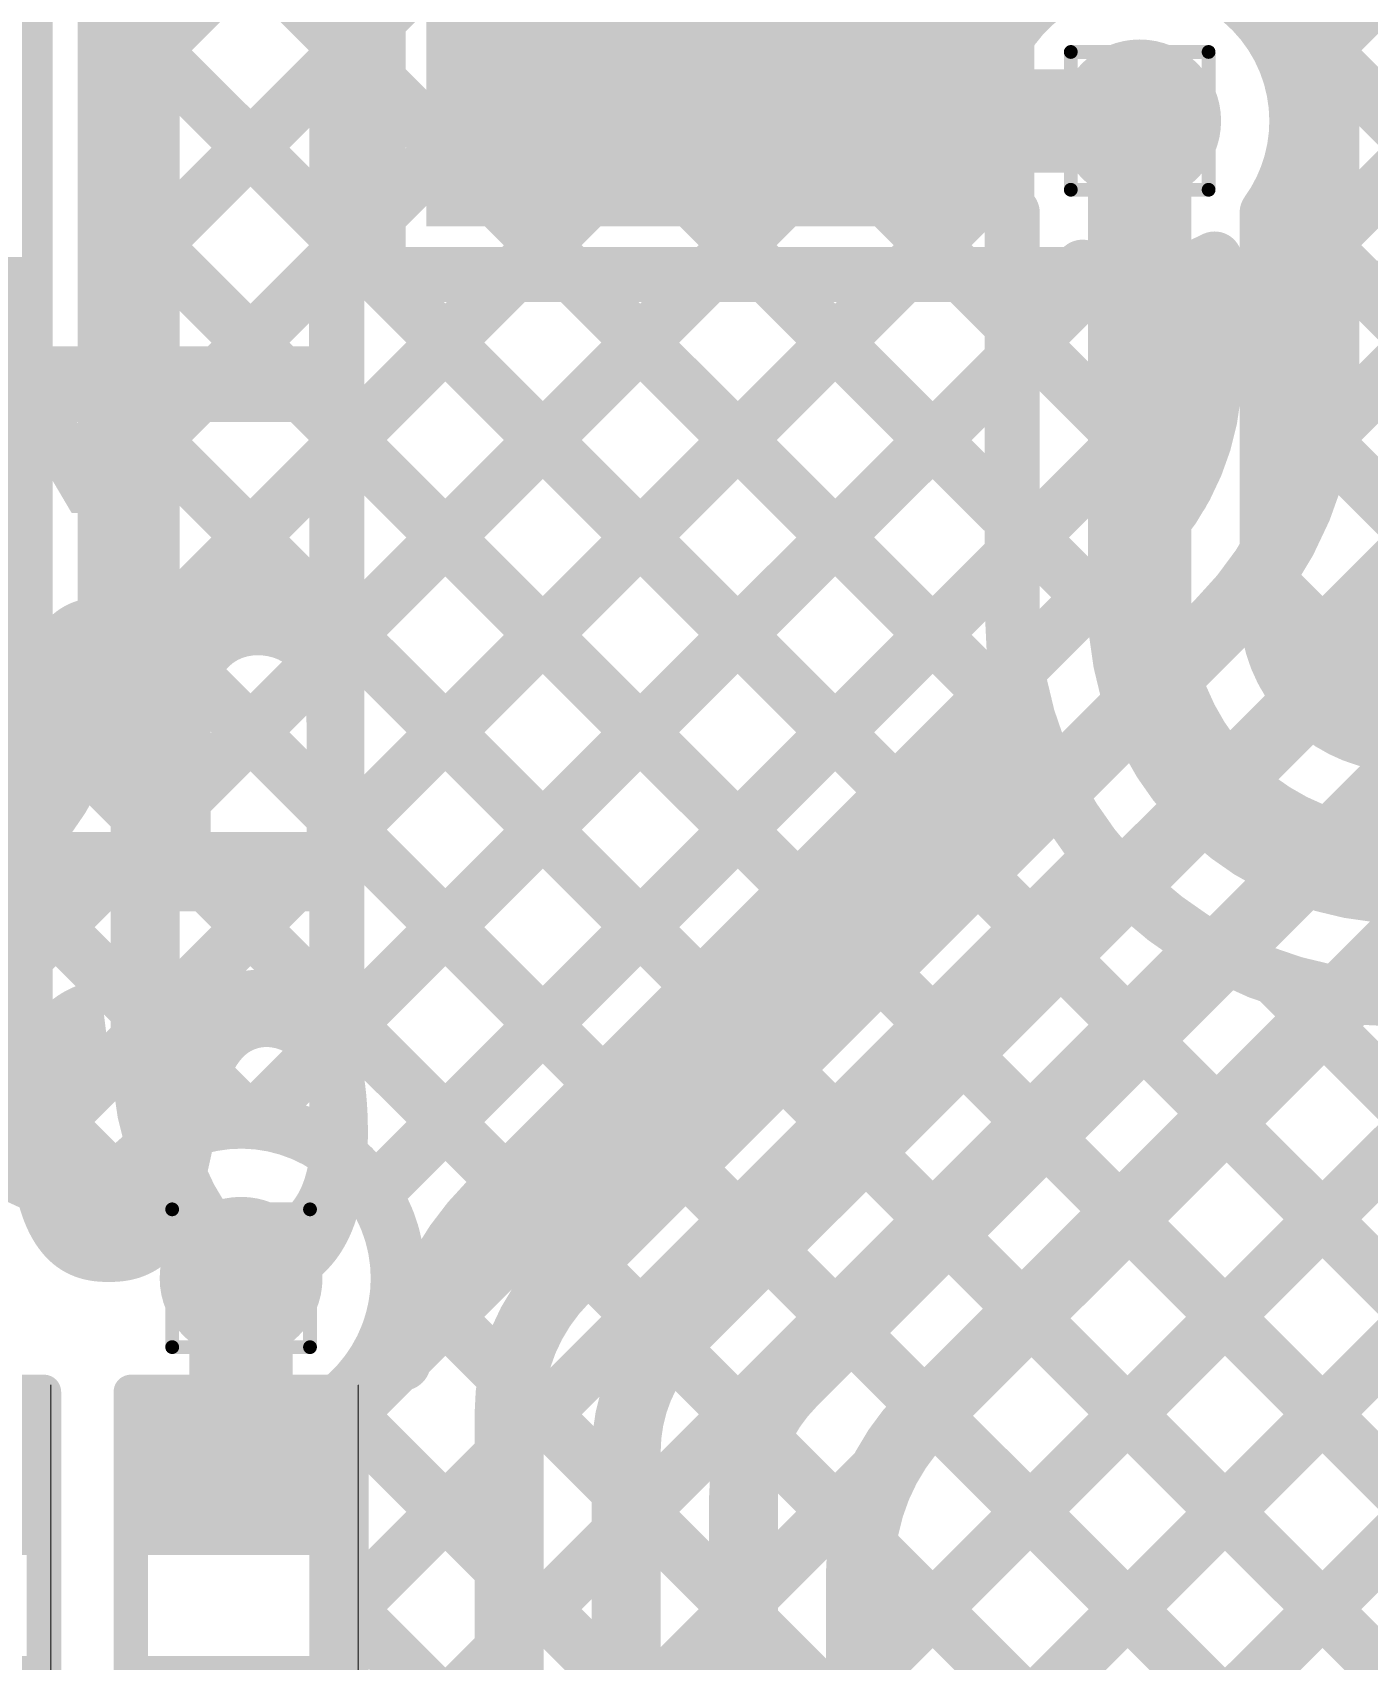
# Model space of a CAD drawing. Header units: inches. Extents: x -17 to 443, y -40 to 218.
# Drawn here: x 104.4 to 109.32, y 137.41 to 143.41 of the extents above; entities that cross this region are included whole.
import ezdxf

# ---------------------------------------------------------------- set-up
doc = ezdxf.new("R2010")
doc.units = ezdxf.units.IN
for name, color, linetype in [('Bottom Layer', 5, 'Continuous'), ('Drill Drawing', 1, 'Continuous'), ('Top Layer', 1, 'Continuous'), ('Top Overlay', 2, 'Continuous'), ('Top Paste', 8, 'Continuous'), ('Top Solder', 216, 'Continuous'), ('Via Holes', 16, 'Continuous')]:
    doc.layers.add(name, color=color, linetype=linetype)
doc.styles.add('Arial Black_Bold', font='', dxfattribs={"height": 0.2})
doc.styles.get('Arial Black_Bold').set_extended_font_data('Arial Black', bold=True)

# ---------------------------------------------------------------- blocks, each defined once
blk = doc.blocks.new('S______B______0402_20')
at = {"layer": 'Top Layer'}
for points in [[(-0.6985, -0.3175), (-0.6985, 0.3175), (-0.2412999999999999, 0.3175), (-0.2413, -0.3175)], [(0.2412999999999999, -0.3175), (0.2413, 0.3175), (0.6985, 0.3175), (0.6985, -0.3175)]]:
    blk.add_hatch(color=1, dxfattribs=at).paths.add_polyline_path(points)
at = {"layer": 'Top Paste'}
for points in [[(-0.6985, -0.3175), (-0.6985, 0.3175), (-0.2412999999999999, 0.3175), (-0.2413, -0.3175)], [(0.2412999999999999, -0.3175), (0.2413, 0.3175), (0.6985, 0.3175), (0.6985, -0.3175)]]:
    blk.add_hatch(color=8, dxfattribs=at).paths.add_polyline_path(points)
at = {"layer": 'Top Solder'}
for points in [[(-0.75350116, -0.37250116), (-0.75350116, 0.37250116), (-0.1862988399999999, 0.37250116), (-0.18629884, -0.37250116)], [(0.1862988399999999, -0.37250116), (0.18629884, 0.37250116), (0.75350116, 0.37250116), (0.75350116, -0.37250116)]]:
    blk.add_hatch(color=216, dxfattribs=at).paths.add_polyline_path(points)
at = {"layer": 'Top Overlay'}
for points in [[(-0.7874, 0.4064, 0.127, 0.127, 0), (0.7874, 0.4064, 0.127, 0.127, 0)], [(-0.7874, 0.4064, 0.127, 0.127, 0), (-0.7874, -0.4064, 0.127, 0.127, 0)], [(0.7874, 0.4064, 0.127, 0.127, 0), (0.7874, -0.4064, 0.127, 0.127, 0)], [(-0.7874, -0.4064, 0.127, 0.127, 0), (0.7874, -0.4064, 0.127, 0.127, 0)], [(-0.8128, -0.4318, 0.0032258, 0.0032258, 0), (0.8128, -0.4318, 0.0032258, 0.0032258, 0)]]:
    blk.add_lwpolyline(points, format="xyseb", dxfattribs=at)
for points in [[(-0.8191499999999999, 0.4064, 0.0635, 0.0635, 1), (-0.7556499999999999, 0.4064, 0.0635, 0.0635, 1)], [(-0.8191499999999999, 0.4064, 0.0635, 0.0635, 1), (-0.7556499999999999, 0.4064, 0.0635, 0.0635, 1)], [(0.7556499999999999, 0.4064, 0.0635, 0.0635, 1), (0.8191499999999999, 0.4064, 0.0635, 0.0635, 1)], [(0.7556499999999999, 0.4064, 0.0635, 0.0635, 1), (0.8191499999999999, 0.4064, 0.0635, 0.0635, 1)], [(-0.8191499999999999, -0.4064, 0.0635, 0.0635, 1), (-0.7556499999999999, -0.4064, 0.0635, 0.0635, 1)], [(-0.8191499999999999, -0.4064, 0.0635, 0.0635, 1), (-0.7556499999999999, -0.4064, 0.0635, 0.0635, 1)], [(0.7556499999999999, -0.4064, 0.0635, 0.0635, 1), (0.8191499999999999, -0.4064, 0.0635, 0.0635, 1)], [(0.7556499999999999, -0.4064, 0.0635, 0.0635, 1), (0.8191499999999999, -0.4064, 0.0635, 0.0635, 1)], [(-0.81360518, -0.4318, 0.0016129, 0.0016129, 1), (-0.8119948199999999, -0.4318, 0.0016129, 0.0016129, 1)], [(0.8119948199999999, -0.4318, 0.0016129, 0.0016129, 1), (0.81360518, -0.4318, 0.0016129, 0.0016129, 1)]]:
    blk.add_lwpolyline(points, format="xyseb", close=True, dxfattribs=at)
blk = doc.blocks.new('S______B______0402_21')
at = {"layer": 'Top Layer'}
for points in [[(-0.6985, -0.3175), (-0.6985, 0.3175), (-0.2412999999999999, 0.3175), (-0.2413, -0.3175)], [(0.2412999999999999, -0.3175), (0.2413, 0.3175), (0.6985, 0.3175), (0.6985, -0.3175)]]:
    blk.add_hatch(color=1, dxfattribs=at).paths.add_polyline_path(points)
at = {"layer": 'Top Paste'}
for points in [[(-0.6985, -0.3175), (-0.6985, 0.3175), (-0.2412999999999999, 0.3175), (-0.2413, -0.3175)], [(0.2412999999999999, -0.3175), (0.2413, 0.3175), (0.6985, 0.3175), (0.6985, -0.3175)]]:
    blk.add_hatch(color=8, dxfattribs=at).paths.add_polyline_path(points)
at = {"layer": 'Top Solder'}
for points in [[(-0.75350116, -0.37250116), (-0.75350116, 0.37250116), (-0.1862988399999999, 0.37250116), (-0.18629884, -0.37250116)], [(0.1862988399999999, -0.37250116), (0.18629884, 0.37250116), (0.75350116, 0.37250116), (0.75350116, -0.37250116)]]:
    blk.add_hatch(color=216, dxfattribs=at).paths.add_polyline_path(points)
at = {"layer": 'Top Overlay'}
for points in [[(-0.7874, 0.4064, 0.127, 0.127, 0), (0.7874, 0.4064, 0.127, 0.127, 0)], [(-0.7874, 0.4064, 0.127, 0.127, 0), (-0.7874, -0.4064, 0.127, 0.127, 0)], [(0.7874, 0.4064, 0.127, 0.127, 0), (0.7874, -0.4064, 0.127, 0.127, 0)], [(-0.7874, -0.4064, 0.127, 0.127, 0), (0.7874, -0.4064, 0.127, 0.127, 0)], [(-0.8128, -0.4318, 0.0032258, 0.0032258, 0), (0.8128, -0.4318, 0.0032258, 0.0032258, 0)]]:
    blk.add_lwpolyline(points, format="xyseb", dxfattribs=at)
for points in [[(-0.8191499999999999, 0.4064, 0.0635, 0.0635, 1), (-0.7556499999999999, 0.4064, 0.0635, 0.0635, 1)], [(-0.8191499999999999, 0.4064, 0.0635, 0.0635, 1), (-0.7556499999999999, 0.4064, 0.0635, 0.0635, 1)], [(0.7556499999999999, 0.4064, 0.0635, 0.0635, 1), (0.8191499999999999, 0.4064, 0.0635, 0.0635, 1)], [(0.7556499999999999, 0.4064, 0.0635, 0.0635, 1), (0.8191499999999999, 0.4064, 0.0635, 0.0635, 1)], [(-0.8191499999999999, -0.4064, 0.0635, 0.0635, 1), (-0.7556499999999999, -0.4064, 0.0635, 0.0635, 1)], [(-0.8191499999999999, -0.4064, 0.0635, 0.0635, 1), (-0.7556499999999999, -0.4064, 0.0635, 0.0635, 1)], [(0.7556499999999999, -0.4064, 0.0635, 0.0635, 1), (0.8191499999999999, -0.4064, 0.0635, 0.0635, 1)], [(0.7556499999999999, -0.4064, 0.0635, 0.0635, 1), (0.8191499999999999, -0.4064, 0.0635, 0.0635, 1)], [(-0.81360518, -0.4318, 0.0016129, 0.0016129, 1), (-0.8119948199999999, -0.4318, 0.0016129, 0.0016129, 1)], [(0.8119948199999999, -0.4318, 0.0016129, 0.0016129, 1), (0.81360518, -0.4318, 0.0016129, 0.0016129, 1)]]:
    blk.add_lwpolyline(points, format="xyseb", close=True, dxfattribs=at)
at = {"layer": 'Top Overlay', "style": 'Arial Black_Bold'}
blk.add_text('SB1', height=1.27, dxfattribs=at).set_placement((1.06888788, -0.4388358))
blk = doc.blocks.new('14_SO_27')
at = {"layer": 'Top Layer'}
blk.add_hatch(color=1, dxfattribs=at).paths.add_polyline_path([(-1.7501108, -3.5230054), (-1.7501108, -4.096994599999999), (-3.7881052, -4.096994599999999), (-3.7881052, -3.5230054)])
at = {"layer": 'Top Paste'}
blk.add_hatch(color=8, dxfattribs=at).paths.add_polyline_path([(-1.7501108, -3.5230054), (-1.7501108, -4.096994599999999), (-3.7881052, -4.096994599999999), (-3.7881052, -3.5230054)])
at = {"layer": 'Top Solder'}
blk.add_hatch(color=216, dxfattribs=at).paths.add_polyline_path([(-1.6485108, -3.421405399999999), (-1.6485108, -4.1985946), (-3.8897052, -4.1985946), (-3.8897052, -3.421405399999999)])
at = {"layer": 'Top Overlay'}
blk.add_lwpolyline([(-1.5213838, -4.4012104, 0.1524, 0.1524, 0), (1.5214346, -4.4012104, 0.1524, 0.1524, 0)], format="xyseb", dxfattribs=at)
blk.add_lwpolyline([(-1.5594838, -4.4012104, 0.0762, 0.0762, 1), (-1.4832838, -4.4012104, 0.0762, 0.0762, 1)], format="xyseb", close=True, dxfattribs=at)

msp = doc.modelspace()

# ---------------------------------------------------------------- hatches: boundary and pattern name
at = {"layer": 'Bottom Layer'}
h = msp.add_hatch(color=5, dxfattribs=at)
edge = h.paths.add_edge_path()
edge.add_arc((108.47774596, 143.07947), 0.2999994, 0, 360)
h = msp.add_hatch(color=5, dxfattribs=at)
edge = h.paths.add_edge_path()
edge.add_arc((105.16569772, 138.81227), 0.2999994, 0, 360)
at = {"layer": 'Top Layer'}
h = msp.add_hatch(color=1, dxfattribs=at)
edge = h.paths.add_edge_path()
edge.add_arc((108.47774596, 143.07947), 0.2999994, 0, 360)
h = msp.add_hatch(color=1, dxfattribs=at)
edge = h.paths.add_edge_path()
edge.add_arc((105.16569772, 138.81227), 0.2999994, 0, 360)
at = {"layer": 'Via Holes'}
h = msp.add_hatch(color=7, dxfattribs=at)
edge = h.paths.add_edge_path()
edge.add_arc((108.47774596, 143.07947), 0.1499997, 0, 360)
h = msp.add_hatch(color=7, dxfattribs=at)
edge = h.paths.add_edge_path()
edge.add_arc((105.16569772, 138.81227), 0.1499997, 0, 360)

# ---------------------------------------------------------------- linework, layer by layer
at = {"layer": 'Bottom Layer'}
for points in [[(105.51875772, 159.05386528, 0.2032, 0.2032, 0), (105.51876026, 139.27167218, 0.2032, 0.2032, 0)], [(104.3442414, 139.56443258, 0.254, 0.254, 0), (104.3442414, 158.76110742, 0.254, 0.254, 0)], [(104.81239388, 139.66521978, 0.254, 0.254, 0), (104.81239388, 158.66032022, 0.254, 0.254, 0)], [(109.00897172, 141.04175246, 0.2032, 0.2032, 0), (116.192046, 148.22482674, 0.2032, 0.2032, 0)], [(105.51876026, 146.9722486, 0.2032, 0.2032, 0), (114.67805106, 137.8129578, 0.2032, 0.2032, 0)], [(108.94764596, 142.41726914, 0.2032, 0.2032, 0), (112.8766475, 146.34627068, 0.2032, 0.2032, 0)], [(108.94764596, 141.69884792, 0.2032, 0.2032, 0), (113.59506872, 146.34627068, 0.2032, 0.2032, 0)], [(109.0382376, 143.226282, 0.2032, 0.2032, 0), (112.15822628, 146.34627068, 0.2032, 0.2032, 0)], [(105.51876026, 143.29891076, 0.2032, 0.2032, 0), (107.90171714, 145.68186764, 0.2032, 0.2032, 0)], [(105.51876026, 145.53540616, 0.2032, 0.2032, 0), (107.90282204, 143.15134438, 0.2032, 0.2032, 0)], [(105.51876026, 142.58048954, 0.2032, 0.2032, 0), (108.11000222, 145.1717315, 0.2032, 0.2032, 0)], [(105.51876026, 141.1436471, 0.2032, 0.2032, 0), (109.52468316, 145.14957, 0.2032, 0.2032, 0)], [(105.51876026, 141.86206832, 0.2032, 0.2032, 0), (108.78484212, 145.12815018, 0.2032, 0.2032, 0)], [(105.51876026, 144.81698494, 0.2032, 0.2032, 0), (108.00784596, 142.32789924, 0.2032, 0.2032, 0)], [(105.59749772, 134.03817236, 0.2032, 0.2032, 0), (116.19204854, 144.63272318, 0.2032, 0.2032, 0)], [(105.51876026, 144.09856372, 0.2032, 0.2032, 0), (108.00784596, 141.60947802, 0.2032, 0.2032, 0)], [(108.00784596, 142.74050446, 0.2032, 0.2032, -1.373922746559199), (109.05714536, 143.07947, 0.2032, 0.2032, 0)], [(105.51876026, 143.3801425, 0.2032, 0.2032, 0), (108.08650722, 140.81239554, 0.2032, 0.2032, 0)], [(108.47774596, 141.28199074, 0.3809999999999999, 0.3809999999999999, 0), (108.47774596, 143.07947, 0.3809999999999999, 0.3809999999999999, 0)], [(109.05714536, 143.07947, 0.2032, 0.2032, -0.1575126010739687), (108.94764596, 142.74050446, 0.2032, 0.2032, 0)], [(105.51876026, 140.42522588, 0.2032, 0.2032, 0), (107.94506732, 142.85153294, 0.2032, 0.2032, 0)], [(108.98072438, 142.79186326, 0.2032, 0.2032, 0), (113.96072966, 137.81185798, 0.2032, 0.2032, 0)], [(108.00784596, 141.28199074, 0.2032, 0.2032, 0), (108.00784596, 142.74050446, 0.2032, 0.2032, 0)], [(108.94764596, 141.28199074, 0.2032, 0.2032, 0), (108.94764596, 142.74050446, 0.2032, 0.2032, 0)], [(105.51876026, 142.66172128, 0.2032, 0.2032, 0), (110.79616652, 137.38431502, 0.2032, 0.2032, 0)], [(105.51876026, 139.70680466, 0.2032, 0.2032, 0), (108.00784596, 142.19589036, 0.2032, 0.2032, 0)], [(108.94764596, 142.10652046, 0.2032, 0.2032, 0), (110.27339642, 140.78077, 0.2032, 0.2032, 0)], [(105.51876026, 141.94330006, 0.2032, 0.2032, 0), (110.34494314, 137.11711718, 0.2032, 0.2032, 0)], [(105.65420322, 139.1238264, 0.2032, 0.2032, 0), (108.00784596, 141.47746914, 0.2032, 0.2032, 0)], [(108.62935602, 140.76095546, 0.3809999999999999, 0.3809999999999999, -0.142533542955739), (108.47774596, 141.28199074, 0.3809999999999999, 0.3809999999999999, 0)], [(108.94764596, 141.38809924, 0.2032, 0.2032, 0), (109.5549752, 140.78077, 0.2032, 0.2032, 0)], [(108.2328163, 140.50884014, 0.2032, 0.2032, -0.1425335271752512), (108.00784596, 141.28199074, 0.2032, 0.2032, 0)], [(109.02589574, 141.01307078, 0.2032, 0.2032, -0.1425335271752584), (108.94764596, 141.28199074, 0.2032, 0.2032, 0)], [(105.51876026, 141.22487884, 0.2032, 0.2032, 0), (109.94238108, 136.80125802, 0.2032, 0.2032, 0)], [(109.17994674, 140.85901978, 0.2032, 0.2032, -0.1099794850191698), (109.02589574, 141.01307078, 0.2032, 0.2032, 0)], [(105.51876026, 138.26996222, 0.2032, 0.2032, 0), (108.08012674, 140.8313287, 0.2032, 0.2032, 0)], [(108.92783142, 140.46248006, 0.3809999999999999, 0.3809999999999999, -0.1099794850191698), (108.62935602, 140.76095546, 0.3809999999999999, 0.3809999999999999, 0)], [(109.4488667, 140.78077, 0.2032, 0.2032, -0.1425335271752582), (109.17994674, 140.85901978, 0.2032, 0.2032, 0)], [(105.51876026, 140.50645762, 0.2032, 0.2032, 0), (109.5862172, 136.43900068, 0.2032, 0.2032, 0)], [(108.6757161, 140.06594034, 0.2032, 0.2032, -0.1099794850191698), (108.2328163, 140.50884014, 0.2032, 0.2032, 0)], [(109.4488667, 140.31087, 0.3809999999999999, 0.3809999999999999, -0.142533542955739), (108.92783142, 140.46248006, 0.3809999999999999, 0.3809999999999999, 0)], [(109.4488667, 140.31087, 0.3809999999999999, 0.3809999999999999, 0), (110.62669772, 140.31087, 0.3809999999999999, 0.3809999999999999, 0)], [(105.51876026, 137.551541, 0.2032, 0.2032, 0), (108.33498526, 140.367766, 0.2032, 0.2032, 0)], [(105.59784824, 136.91220776, 0.2032, 0.2032, 0), (108.72286104, 140.03722056, 0.2032, 0.2032, 0)], [(109.4488667, 139.84097, 0.2032, 0.2032, -0.1425335271752512), (108.6757161, 140.06594034, 0.2032, 0.2032, 0)], [(108.9792715, 139.91963126, 0.2032, 0.2032, 0), (111.30138014, 137.59752262, 0.2032, 0.2032, 0)], [(105.59749772, 135.4750148, 0.2032, 0.2032, 0), (109.96345292, 139.84097, 0.2032, 0.2032, 0)], [(105.59749772, 135.4750148, 0.2032, 0.2032, 0), (109.96345292, 139.84097, 0.2032, 0.2032, 0)], [(105.69527502, 136.29121332, 0.2032, 0.2032, 0), (109.25775964, 139.85369794, 0.2032, 0.2032, 0)], [(105.51876026, 139.7880364, 0.2032, 0.2032, 0), (109.27660898, 136.03018768, 0.2032, 0.2032, 0)], [(105.59749772, 134.75659358, 0.2032, 0.2032, 0), (110.57471154, 139.7338074, 0.2032, 0.2032, 0)], [(105.16494334, 138.81302438, 0.254, 0.254, -0.1986821990466079), (104.81239388, 139.66521978, 0.254, 0.254, 0)], [(104.3442414, 139.56443258, 0.254, 0.254, -0.1081001534117871), (104.24708386, 139.1202958, 0.254, 0.254, 0)], [(105.51876026, 139.27167218, 0.2032, 0.2032, -0.2329690430522844), (105.74509712, 138.81227, 0.2032, 0.2032, 0)], [(105.16569772, 138.81227, 0.254, 0.254, -0.0002214178239125665), (105.16494334, 138.81302438, 0.254, 0.254, 0)], [(105.74421828, 138.84415716, 0.2032, 0.2032, 0), (109.01616754, 135.5722079, 0.2032, 0.2032, 0)], [(105.74509712, 138.81227, 0.2032, 0.2032, -0.2329689999296403), (105.51876026, 138.35286782, 0.2032, 0.2032, 0)], [(105.51876026, 136.98567218, 0.2032, 0.2032, 0), (105.51876026, 138.35286782, 0.2032, 0.2032, 0)], [(105.51876026, 136.98567218, 0.2032, 0.2032, 0), (105.51876026, 138.35286782, 0.2032, 0.2032, 0)], [(105.51876026, 138.35119396, 0.2032, 0.2032, 0), (108.81072472, 135.0592295, 0.2032, 0.2032, 0)], [(105.51876026, 137.63279306, 0.2032, 0.2032, 0), (108.6713981, 134.48015522, 0.2032, 0.2032, 0)]]:
    msp.add_lwpolyline(points, format="xyseb", dxfattribs=at)
for points in [[(105.46796026, 143.3801425, 0.1016, 0.1016, 1), (105.56956026, 143.3801425, 0.1016, 0.1016, 1)], [(105.46796026, 143.29891076, 0.1016, 0.1016, 1), (105.56956026, 143.29891076, 0.1016, 0.1016, 1)], [(108.9874376, 143.226282, 0.1016, 0.1016, 1), (109.0890376, 143.226282, 0.1016, 0.1016, 1)], [(107.85202204, 143.15134438, 0.1016, 0.1016, 1), (107.95362204, 143.15134438, 0.1016, 0.1016, 1)], [(108.38249596, 143.07947, 0.1905, 0.1905, 1), (108.57299596, 143.07947, 0.1905, 0.1905, 1)], [(109.00634536, 143.07947, 0.1016, 0.1016, 1), (109.10794536, 143.07947, 0.1016, 0.1016, 1)], [(109.00634536, 143.07947, 0.1016, 0.1016, 1), (109.10794536, 143.07947, 0.1016, 0.1016, 1)], [(107.89426732, 142.85153294, 0.1016, 0.1016, 1), (107.99586732, 142.85153294, 0.1016, 0.1016, 1)], [(108.92992438, 142.79186326, 0.1016, 0.1016, 1), (109.03152438, 142.79186326, 0.1016, 0.1016, 1)], [(107.95704596, 142.74050446, 0.1016, 0.1016, 1), (108.05864596, 142.74050446, 0.1016, 0.1016, 1)], [(107.95704596, 142.74050446, 0.1016, 0.1016, 1), (108.05864596, 142.74050446, 0.1016, 0.1016, 1)], [(108.89684596, 142.74050446, 0.1016, 0.1016, 1), (108.99844596, 142.74050446, 0.1016, 0.1016, 1)], [(108.89684596, 142.74050446, 0.1016, 0.1016, 1), (108.99844596, 142.74050446, 0.1016, 0.1016, 1)], [(105.46796026, 142.66172128, 0.1016, 0.1016, 1), (105.56956026, 142.66172128, 0.1016, 0.1016, 1)], [(105.46796026, 142.58048954, 0.1016, 0.1016, 1), (105.56956026, 142.58048954, 0.1016, 0.1016, 1)], [(108.89684596, 142.41726914, 0.1016, 0.1016, 1), (108.99844596, 142.41726914, 0.1016, 0.1016, 1)], [(107.95704596, 142.32789924, 0.1016, 0.1016, 1), (108.05864596, 142.32789924, 0.1016, 0.1016, 1)], [(107.95704596, 142.19589036, 0.1016, 0.1016, 1), (108.05864596, 142.19589036, 0.1016, 0.1016, 1)], [(108.89684596, 142.10652046, 0.1016, 0.1016, 1), (108.99844596, 142.10652046, 0.1016, 0.1016, 1)], [(105.46796026, 141.94330006, 0.1016, 0.1016, 1), (105.56956026, 141.94330006, 0.1016, 0.1016, 1)], [(105.46796026, 141.86206832, 0.1016, 0.1016, 1), (105.56956026, 141.86206832, 0.1016, 0.1016, 1)], [(108.89684596, 141.69884792, 0.1016, 0.1016, 1), (108.99844596, 141.69884792, 0.1016, 0.1016, 1)], [(107.95704596, 141.60947802, 0.1016, 0.1016, 1), (108.05864596, 141.60947802, 0.1016, 0.1016, 1)], [(107.95704596, 141.47746914, 0.1016, 0.1016, 1), (108.05864596, 141.47746914, 0.1016, 0.1016, 1)], [(108.38249596, 141.28199074, 0.1905, 0.1905, 1), (108.57299596, 141.28199074, 0.1905, 0.1905, 1)], [(108.38249596, 141.28199074, 0.1905, 0.1905, 1), (108.57299596, 141.28199074, 0.1905, 0.1905, 1)], [(108.89684596, 141.38809924, 0.1016, 0.1016, 1), (108.99844596, 141.38809924, 0.1016, 0.1016, 1)], [(107.95704596, 141.28199074, 0.1016, 0.1016, 1), (108.05864596, 141.28199074, 0.1016, 0.1016, 1)], [(107.95704596, 141.28199074, 0.1016, 0.1016, 1), (108.05864596, 141.28199074, 0.1016, 0.1016, 1)], [(108.89684596, 141.28199074, 0.1016, 0.1016, 1), (108.99844596, 141.28199074, 0.1016, 0.1016, 1)], [(108.89684596, 141.28199074, 0.1016, 0.1016, 1), (108.99844596, 141.28199074, 0.1016, 0.1016, 1)], [(105.46796026, 141.22487884, 0.1016, 0.1016, 1), (105.56956026, 141.22487884, 0.1016, 0.1016, 1)], [(105.46796026, 141.1436471, 0.1016, 0.1016, 1), (105.56956026, 141.1436471, 0.1016, 0.1016, 1)], [(108.95817172, 141.04175246, 0.1016, 0.1016, 1), (109.05977172, 141.04175246, 0.1016, 0.1016, 1)], [(108.97509574, 141.01307078, 0.1016, 0.1016, 1), (109.07669574, 141.01307078, 0.1016, 0.1016, 1)], [(108.97509574, 141.01307078, 0.1016, 0.1016, 1), (109.07669574, 141.01307078, 0.1016, 0.1016, 1)], [(108.02932674, 140.8313287, 0.1016, 0.1016, 1), (108.13092674, 140.8313287, 0.1016, 0.1016, 1)], [(108.03570722, 140.81239554, 0.1016, 0.1016, 1), (108.13730722, 140.81239554, 0.1016, 0.1016, 1)], [(108.53410602, 140.76095546, 0.1905, 0.1905, 1), (108.72460602, 140.76095546, 0.1905, 0.1905, 1)], [(108.53410602, 140.76095546, 0.1905, 0.1905, 1), (108.72460602, 140.76095546, 0.1905, 0.1905, 1)], [(109.12914674, 140.85901978, 0.1016, 0.1016, 1), (109.23074674, 140.85901978, 0.1016, 0.1016, 1)], [(109.12914674, 140.85901978, 0.1016, 0.1016, 1), (109.23074674, 140.85901978, 0.1016, 0.1016, 1)], [(105.46796026, 140.50645762, 0.1016, 0.1016, 1), (105.56956026, 140.50645762, 0.1016, 0.1016, 1)], [(108.1820163, 140.50884014, 0.1016, 0.1016, 1), (108.2836163, 140.50884014, 0.1016, 0.1016, 1)], [(108.1820163, 140.50884014, 0.1016, 0.1016, 1), (108.2836163, 140.50884014, 0.1016, 0.1016, 1)], [(108.83258142, 140.46248006, 0.1905, 0.1905, 1), (109.02308142, 140.46248006, 0.1905, 0.1905, 1)], [(108.83258142, 140.46248006, 0.1905, 0.1905, 1), (109.02308142, 140.46248006, 0.1905, 0.1905, 1)], [(105.46796026, 140.42522588, 0.1016, 0.1016, 1), (105.56956026, 140.42522588, 0.1016, 0.1016, 1)], [(109.3536167, 140.31087, 0.1905, 0.1905, 1), (109.5441167, 140.31087, 0.1905, 0.1905, 1)], [(109.3536167, 140.31087, 0.1905, 0.1905, 1), (109.5441167, 140.31087, 0.1905, 0.1905, 1)], [(108.28418526, 140.367766, 0.1016, 0.1016, 1), (108.38578526, 140.367766, 0.1016, 0.1016, 1)], [(108.6249161, 140.06594034, 0.1016, 0.1016, 1), (108.7265161, 140.06594034, 0.1016, 0.1016, 1)], [(108.6249161, 140.06594034, 0.1016, 0.1016, 1), (108.7265161, 140.06594034, 0.1016, 0.1016, 1)], [(108.67206104, 140.03722056, 0.1016, 0.1016, 1), (108.77366104, 140.03722056, 0.1016, 0.1016, 1)], [(108.9284715, 139.91963126, 0.1016, 0.1016, 1), (109.0300715, 139.91963126, 0.1016, 0.1016, 1)], [(109.20695964, 139.85369794, 0.1016, 0.1016, 1), (109.30855964, 139.85369794, 0.1016, 0.1016, 1)], [(105.46796026, 139.7880364, 0.1016, 0.1016, 1), (105.56956026, 139.7880364, 0.1016, 0.1016, 1)], [(104.74889388, 139.66521978, 0.127, 0.127, 1), (104.87589388, 139.66521978, 0.127, 0.127, 1)], [(104.74889388, 139.66521978, 0.127, 0.127, 1), (104.87589388, 139.66521978, 0.127, 0.127, 1)], [(105.46796026, 139.70680466, 0.1016, 0.1016, 1), (105.56956026, 139.70680466, 0.1016, 0.1016, 1)], [(104.2807414, 139.56443258, 0.127, 0.127, 1), (104.4077414, 139.56443258, 0.127, 0.127, 1)], [(104.2807414, 139.56443258, 0.127, 0.127, 1), (104.4077414, 139.56443258, 0.127, 0.127, 1)], [(105.46796026, 139.27167218, 0.1016, 0.1016, 1), (105.56956026, 139.27167218, 0.1016, 0.1016, 1)], [(105.46796026, 139.27167218, 0.1016, 0.1016, 1), (105.56956026, 139.27167218, 0.1016, 0.1016, 1)], [(105.60340322, 139.1238264, 0.1016, 0.1016, 1), (105.70500322, 139.1238264, 0.1016, 0.1016, 1)], [(105.10144334, 138.81302438, 0.127, 0.127, 1), (105.22844334, 138.81302438, 0.127, 0.127, 1)], [(105.10144334, 138.81302438, 0.127, 0.127, 1), (105.22844334, 138.81302438, 0.127, 0.127, 1)], [(105.10219772, 138.81227, 0.127, 0.127, 1), (105.22919772, 138.81227, 0.127, 0.127, 1)], [(105.69341828, 138.84415716, 0.1016, 0.1016, 1), (105.79501828, 138.84415716, 0.1016, 0.1016, 1)], [(105.69429712, 138.81227, 0.1016, 0.1016, 1), (105.79589712, 138.81227, 0.1016, 0.1016, 1)], [(105.69429712, 138.81227, 0.1016, 0.1016, 1), (105.79589712, 138.81227, 0.1016, 0.1016, 1)], [(105.46796026, 138.35286782, 0.1016, 0.1016, 1), (105.56956026, 138.35286782, 0.1016, 0.1016, 1)], [(105.46796026, 138.35286782, 0.1016, 0.1016, 1), (105.56956026, 138.35286782, 0.1016, 0.1016, 1)], [(105.46796026, 138.35286782, 0.1016, 0.1016, 1), (105.56956026, 138.35286782, 0.1016, 0.1016, 1)], [(105.46796026, 138.35119396, 0.1016, 0.1016, 1), (105.56956026, 138.35119396, 0.1016, 0.1016, 1)], [(105.46796026, 138.26996222, 0.1016, 0.1016, 1), (105.56956026, 138.26996222, 0.1016, 0.1016, 1)], [(105.46796026, 137.63279306, 0.1016, 0.1016, 1), (105.56956026, 137.63279306, 0.1016, 0.1016, 1)], [(105.46796026, 137.551541, 0.1016, 0.1016, 1), (105.56956026, 137.551541, 0.1016, 0.1016, 1)]]:
    msp.add_lwpolyline(points, format="xyseb", close=True, dxfattribs=at)
at = {"layer": 'Drill Drawing'}
for points in [[(108.22374596, 143.33347, 0.0508, 0.0508, 0), (108.73174596, 143.33347, 0.0508, 0.0508, 0)], [(108.22374596, 142.82547, 0.0508, 0.0508, 0), (108.22374596, 143.33347, 0.0508, 0.0508, 0)], [(108.73174596, 142.82547, 0.0508, 0.0508, 0), (108.73174596, 143.33347, 0.0508, 0.0508, 0)], [(108.22374596, 142.82547, 0.0508, 0.0508, 0), (108.73174596, 142.82547, 0.0508, 0.0508, 0)], [(104.91169772, 139.06627, 0.0508, 0.0508, 0), (105.41969772, 139.06627, 0.0508, 0.0508, 0)], [(104.91169772, 138.55827, 0.0508, 0.0508, 0), (104.91169772, 139.06627, 0.0508, 0.0508, 0)], [(105.41969772, 138.55827, 0.0508, 0.0508, 0), (105.41969772, 139.06627, 0.0508, 0.0508, 0)], [(104.91169772, 138.55827, 0.0508, 0.0508, 0), (105.41969772, 138.55827, 0.0508, 0.0508, 0)]]:
    msp.add_lwpolyline(points, format="xyseb", dxfattribs=at)
for points in [[(108.21104596, 143.33347, 0.0254, 0.0254, 1), (108.23644596, 143.33347, 0.0254, 0.0254, 1)], [(108.21104596, 143.33347, 0.0254, 0.0254, 1), (108.23644596, 143.33347, 0.0254, 0.0254, 1)], [(108.71904596, 143.33347, 0.0254, 0.0254, 1), (108.74444596, 143.33347, 0.0254, 0.0254, 1)], [(108.71904596, 143.33347, 0.0254, 0.0254, 1), (108.74444596, 143.33347, 0.0254, 0.0254, 1)], [(108.21104596, 142.82547, 0.0254, 0.0254, 1), (108.23644596, 142.82547, 0.0254, 0.0254, 1)], [(108.21104596, 142.82547, 0.0254, 0.0254, 1), (108.23644596, 142.82547, 0.0254, 0.0254, 1)], [(108.71904596, 142.82547, 0.0254, 0.0254, 1), (108.74444596, 142.82547, 0.0254, 0.0254, 1)], [(108.71904596, 142.82547, 0.0254, 0.0254, 1), (108.74444596, 142.82547, 0.0254, 0.0254, 1)], [(104.89899772, 139.06627, 0.0254, 0.0254, 1), (104.92439772, 139.06627, 0.0254, 0.0254, 1)], [(104.89899772, 139.06627, 0.0254, 0.0254, 1), (104.92439772, 139.06627, 0.0254, 0.0254, 1)], [(105.40699772, 139.06627, 0.0254, 0.0254, 1), (105.43239772, 139.06627, 0.0254, 0.0254, 1)], [(105.40699772, 139.06627, 0.0254, 0.0254, 1), (105.43239772, 139.06627, 0.0254, 0.0254, 1)], [(104.89899772, 138.55827, 0.0254, 0.0254, 1), (104.92439772, 138.55827, 0.0254, 0.0254, 1)], [(104.89899772, 138.55827, 0.0254, 0.0254, 1), (104.92439772, 138.55827, 0.0254, 0.0254, 1)], [(105.40699772, 138.55827, 0.0254, 0.0254, 1), (105.43239772, 138.55827, 0.0254, 0.0254, 1)], [(105.40699772, 138.55827, 0.0254, 0.0254, 1), (105.43239772, 138.55827, 0.0254, 0.0254, 1)]]:
    msp.add_lwpolyline(points, format="xyseb", close=True, dxfattribs=at)
at = {"layer": 'Top Layer'}
for points in [[(109.16010172, 142.15778528, 0.254, 0.254, 0), (109.16010172, 147.72470836, 0.254, 0.254, 0)], [(104.66487068, 141.14235424, 0.2032, 0.2032, 0), (104.66487068, 145.28040794, 0.2032, 0.2032, 0)], [(106.96858972, 143.07947, 0.3809999999999999, 0.3809999999999999, 0), (106.96858972, 144.34947, 0.3809999999999999, 0.3809999999999999, 0)], [(104.66487068, 144.23405494, 0.2032, 0.2032, 0), (105.67019252, 143.2287331, 0.2032, 0.2032, 0)], [(104.66487068, 143.16341954, 0.2032, 0.2032, 0), (105.67019252, 144.16874138, 0.2032, 0.2032, 0)], [(105.67019252, 142.5130754, 0.2032, 0.2032, 0), (105.67019252, 143.6458646, 0.2032, 0.2032, 0)], [(104.66487068, 143.51563372, 0.2032, 0.2032, 0), (107.57651332, 140.60399108, 0.2032, 0.2032, 0)], [(104.66487068, 142.44499832, 0.2032, 0.2032, 0), (105.67019252, 143.45032016, 0.2032, 0.2032, 0)], [(106.96858972, 143.07947, 0.3809999999999999, 0.3809999999999999, 0), (108.47774596, 143.07947, 0.3809999999999999, 0.3809999999999999, 0)], [(104.66487068, 142.7972125, 0.2032, 0.2032, 0), (107.21730398, 140.24478174, 0.2032, 0.2032, 0)], [(104.66487068, 141.7265771, 0.2032, 0.2032, 0), (105.67019252, 142.73189894, 0.2032, 0.2032, 0)], [(108.75370172, 142.57000696, 0.2032, 0.2032, -0.2206584794051921), (108.26698692, 142.53976318, 0.2032, 0.2032, 0)], [(108.75370172, 142.15778528, 0.2032, 0.2032, 0), (108.75370172, 142.57000696, 0.2032, 0.2032, 0)], [(103.42714646, 139.05201044, 0.2032, 0.2032, 0), (106.88821142, 142.5130754, 0.2032, 0.2032, 0)], [(104.37401274, 139.2804555, 0.2032, 0.2032, 0), (107.60663264, 142.5130754, 0.2032, 0.2032, 0)], [(104.6550993, 140.9983845, 0.2032, 0.2032, 0), (106.1697902, 142.5130754, 0.2032, 0.2032, 0)], [(105.20247946, 139.390501, 0.2032, 0.2032, 0), (108.33095174, 142.51897328, 0.2032, 0.2032, 0)], [(105.67019252, 142.5130754, 0.2032, 0.2032, 0), (108.26698692, 142.5130754, 0.2032, 0.2032, 0)], [(106.38585022, 142.5130754, 0.2032, 0.2032, 0), (107.9357252, 140.96320296, 0.2032, 0.2032, 0)], [(107.10427144, 142.5130754, 0.2032, 0.2032, 0), (108.29493454, 141.3224123, 0.2032, 0.2032, 0)], [(107.82269266, 142.5130754, 0.2032, 0.2032, 0), (108.63214494, 141.70362312, 0.2032, 0.2032, 0)], [(108.54964066, 142.50454862, 0.2032, 0.2032, 0), (108.75370172, 142.30048756, 0.2032, 0.2032, 0)], [(109.86469772, 142.38457426, 0.254, 0.254, -0.198912367379658), (109.38542766, 141.22751282, 0.254, 0.254, 0)], [(105.65421084, 139.12381116, 0.2032, 0.2032, 0), (108.75370172, 142.22330204, 0.2032, 0.2032, 0)], [(109.16010172, 142.15778528, 0.254, 0.254, -0.198912367379658), (108.77476848, 141.22751282, 0.254, 0.254, 0)], [(108.75370172, 142.15778528, 0.2032, 0.2032, -0.198912367379658), (108.4874005, 141.5148808, 0.2032, 0.2032, 0)], [(104.66487068, 142.07879128, 0.2032, 0.2032, 0), (106.8580921, 139.88556986, 0.2032, 0.2032, 0)], [(106.07251328, 139.09999104, 0.2032, 0.2032, 0), (108.48647848, 141.51395624, 0.2032, 0.2032, 0)], [(104.66487068, 141.36037006, 0.2032, 0.2032, 0), (106.49888276, 139.52636052, 0.2032, 0.2032, 0)], [(106.3595282, 138.81227, 0.254, 0.254, 0), (108.77476848, 141.22751028, 0.254, 0.254, 0)], [(106.7641502, 138.60623536, 0.254, 0.254, 0), (109.38542766, 141.22751282, 0.254, 0.254, 0)], [(104.66487068, 141.14235424, 0.2032, 0.2032, -0.4142135623730951), (103.59928988, 140.07677344, 0.2032, 0.2032, 0)], [(107.1959502, 138.42737872, 0.254, 0.254, 0), (109.86469518, 141.0961237, 0.254, 0.254, 0)], [(107.68349812, 138.30427, 0.254, 0.254, 0), (110.16563946, 140.78641134, 0.254, 0.254, 0)], [(104.58035726, 140.72646226, 0.2032, 0.2032, 0), (106.13967088, 139.16714864, 0.2032, 0.2032, 0)], [(104.27224002, 140.31615828, 0.2032, 0.2032, 0), (105.19760774, 139.39079056, 0.2032, 0.2032, 0)], [(103.77809572, 140.09188136, 0.2032, 0.2032, 0), (104.70557926, 139.16439782, 0.2032, 0.2032, 0)], [(103.46617864, 138.93381916, 0.2032, 0.2032, -0.8081995704239517), (104.59919136, 138.93381916, 0.2032, 0.2032, 0)], [(104.59919136, 138.93381916, 0.2032, 0.2032, -0.8995373624842461), (105.74509712, 138.81227, 0.2032, 0.2032, 0)], [(105.76259772, 138.49972046, 0.2032, 0.2032, -0.1554930785726361), (106.07135758, 139.09883534, 0.2032, 0.2032, 0)], [(105.16569772, 138.07567, 0.3809999999999999, 0.3809999999999999, 0), (105.16569772, 138.81227, 0.3809999999999999, 0.3809999999999999, 0)], [(105.74421828, 138.84418002, 0.2032, 0.2032, 0), (105.83668698, 138.75171132, 0.2032, 0.2032, 0)], [(106.15349356, 138.31485926, 0.254, 0.254, -0.1986474763353574), (106.3590202, 138.811762, 0.254, 0.254, 0)], [(106.3590202, 138.811762, 0.254, 0.254, -0.0002548221448235098), (106.3595282, 138.81227, 0.254, 0.254, 0)], [(105.74509712, 138.81227, 0.2032, 0.2032, -0.1017424616162068), (105.69809442, 138.58367, 0.2032, 0.2032, 0)], [(105.76259772, 138.49972046, 0.2032, 0.2032, 0), (105.76259772, 138.58367, 0.2032, 0.2032, 0)], [(106.58529356, 138.1744379, 0.254, 0.254, -0.1986653423141214), (106.76373872, 138.60582388, 0.254, 0.254, 0)], [(106.76373872, 138.60582388, 0.254, 0.254, -0.0002376344658797609), (106.7641502, 138.60623536, 0.254, 0.254, 0)], [(107.01709356, 137.99558126, 0.254, 0.254, -0.1986653423141214), (107.19553872, 138.42696724, 0.254, 0.254, 0)], [(107.19553872, 138.42696724, 0.254, 0.254, -0.0002376344658797609), (107.1959502, 138.42737872, 0.254, 0.254, 0)], [(106.15349356, 135.340852, 0.254, 0.254, 0), (106.15349356, 138.31485926, 0.254, 0.254, 0)], [(107.44889356, 137.73788556, 0.254, 0.254, -0.1986389122355677), (107.68290122, 138.3036731, 0.254, 0.254, 0)], [(107.68290122, 138.3036731, 0.254, 0.254, -0.0002630611416347789), (107.68349812, 138.30427, 0.254, 0.254, 0)], [(106.58529356, 135.13639216, 0.254, 0.254, 0), (106.58529356, 138.1744379, 0.254, 0.254, 0)], [(108.17288754, 133.35093472, 0.7619999999999999, 0.7619999999999999, -0.4104481305067517), (112.68099638, 137.80138048, 0.7619999999999999, 0.7619999999999999, 0)], [(107.01709356, 135.06616624, 0.254, 0.254, 0), (107.01709356, 137.99558126, 0.254, 0.254, 0)], [(107.44889356, 134.9981552, 0.254, 0.254, 0), (107.44889356, 137.73788556, 0.254, 0.254, 0)]]:
    msp.add_lwpolyline(points, format="xyseb", dxfattribs=at)
for points in [[(105.61939252, 143.45032016, 0.1016, 0.1016, 1), (105.72099252, 143.45032016, 0.1016, 0.1016, 1)], [(105.61939252, 143.2287331, 0.1016, 0.1016, 1), (105.72099252, 143.2287331, 0.1016, 0.1016, 1)], [(104.61407068, 143.16341954, 0.1016, 0.1016, 1), (104.71567068, 143.16341954, 0.1016, 0.1016, 1)], [(106.87333972, 143.07947, 0.1905, 0.1905, 1), (107.06383972, 143.07947, 0.1905, 0.1905, 1)], [(106.87333972, 143.07947, 0.1905, 0.1905, 1), (107.06383972, 143.07947, 0.1905, 0.1905, 1)], [(108.38249596, 143.07947, 0.1905, 0.1905, 1), (108.57299596, 143.07947, 0.1905, 0.1905, 1)], [(104.61407068, 142.7972125, 0.1016, 0.1016, 1), (104.71567068, 142.7972125, 0.1016, 0.1016, 1)], [(105.61939252, 142.73189894, 0.1016, 0.1016, 1), (105.72099252, 142.73189894, 0.1016, 0.1016, 1)], [(108.21618692, 142.53976318, 0.1016, 0.1016, 1), (108.31778692, 142.53976318, 0.1016, 0.1016, 1)], [(108.70290172, 142.57000696, 0.1016, 0.1016, 1), (108.80450172, 142.57000696, 0.1016, 0.1016, 1)], [(108.70290172, 142.57000696, 0.1016, 0.1016, 1), (108.80450172, 142.57000696, 0.1016, 0.1016, 1)], [(105.61939252, 142.5130754, 0.1016, 0.1016, 1), (105.72099252, 142.5130754, 0.1016, 0.1016, 1)], [(105.61939252, 142.5130754, 0.1016, 0.1016, 1), (105.72099252, 142.5130754, 0.1016, 0.1016, 1)], [(106.1189902, 142.5130754, 0.1016, 0.1016, 1), (106.2205902, 142.5130754, 0.1016, 0.1016, 1)], [(106.33505022, 142.5130754, 0.1016, 0.1016, 1), (106.43665022, 142.5130754, 0.1016, 0.1016, 1)], [(106.83741142, 142.5130754, 0.1016, 0.1016, 1), (106.93901142, 142.5130754, 0.1016, 0.1016, 1)], [(107.05347144, 142.5130754, 0.1016, 0.1016, 1), (107.15507144, 142.5130754, 0.1016, 0.1016, 1)], [(107.55583264, 142.5130754, 0.1016, 0.1016, 1), (107.65743264, 142.5130754, 0.1016, 0.1016, 1)], [(107.77189266, 142.5130754, 0.1016, 0.1016, 1), (107.87349266, 142.5130754, 0.1016, 0.1016, 1)], [(108.21618692, 142.5130754, 0.1016, 0.1016, 1), (108.31778692, 142.5130754, 0.1016, 0.1016, 1)], [(108.28015174, 142.51897328, 0.1016, 0.1016, 1), (108.38175174, 142.51897328, 0.1016, 0.1016, 1)], [(108.49884066, 142.50454862, 0.1016, 0.1016, 1), (108.60044066, 142.50454862, 0.1016, 0.1016, 1)], [(104.61407068, 142.44499832, 0.1016, 0.1016, 1), (104.71567068, 142.44499832, 0.1016, 0.1016, 1)], [(108.70290172, 142.30048756, 0.1016, 0.1016, 1), (108.80450172, 142.30048756, 0.1016, 0.1016, 1)], [(108.70290172, 142.22330204, 0.1016, 0.1016, 1), (108.80450172, 142.22330204, 0.1016, 0.1016, 1)], [(109.09660172, 142.15778528, 0.127, 0.127, 1), (109.22360172, 142.15778528, 0.127, 0.127, 1)], [(109.09660172, 142.15778528, 0.127, 0.127, 1), (109.22360172, 142.15778528, 0.127, 0.127, 1)], [(108.70290172, 142.15778528, 0.1016, 0.1016, 1), (108.80450172, 142.15778528, 0.1016, 0.1016, 1)], [(108.70290172, 142.15778528, 0.1016, 0.1016, 1), (108.80450172, 142.15778528, 0.1016, 0.1016, 1)], [(104.61407068, 142.07879128, 0.1016, 0.1016, 1), (104.71567068, 142.07879128, 0.1016, 0.1016, 1)], [(104.61407068, 141.7265771, 0.1016, 0.1016, 1), (104.71567068, 141.7265771, 0.1016, 0.1016, 1)], [(108.58134494, 141.70362312, 0.1016, 0.1016, 1), (108.68294494, 141.70362312, 0.1016, 0.1016, 1)], [(108.43567848, 141.51395624, 0.1016, 0.1016, 1), (108.53727848, 141.51395624, 0.1016, 0.1016, 1)], [(108.4366005, 141.5148808, 0.1016, 0.1016, 1), (108.5382005, 141.5148808, 0.1016, 0.1016, 1)], [(104.61407068, 141.36037006, 0.1016, 0.1016, 1), (104.71567068, 141.36037006, 0.1016, 0.1016, 1)], [(108.24413454, 141.3224123, 0.1016, 0.1016, 1), (108.34573454, 141.3224123, 0.1016, 0.1016, 1)], [(108.71126848, 141.22751282, 0.127, 0.127, 1), (108.83826848, 141.22751282, 0.127, 0.127, 1)], [(108.71126848, 141.22751028, 0.127, 0.127, 1), (108.83826848, 141.22751028, 0.127, 0.127, 1)], [(109.32192766, 141.22751282, 0.127, 0.127, 1), (109.44892766, 141.22751282, 0.127, 0.127, 1)], [(109.32192766, 141.22751282, 0.127, 0.127, 1), (109.44892766, 141.22751282, 0.127, 0.127, 1)], [(104.61407068, 141.14235424, 0.1016, 0.1016, 1), (104.71567068, 141.14235424, 0.1016, 0.1016, 1)], [(104.61407068, 141.14235424, 0.1016, 0.1016, 1), (104.71567068, 141.14235424, 0.1016, 0.1016, 1)], [(104.6042993, 140.9983845, 0.1016, 0.1016, 1), (104.7058993, 140.9983845, 0.1016, 0.1016, 1)], [(107.8849252, 140.96320296, 0.1016, 0.1016, 1), (107.9865252, 140.96320296, 0.1016, 0.1016, 1)], [(104.52955726, 140.72646226, 0.1016, 0.1016, 1), (104.63115726, 140.72646226, 0.1016, 0.1016, 1)], [(107.52571332, 140.60399108, 0.1016, 0.1016, 1), (107.62731332, 140.60399108, 0.1016, 0.1016, 1)], [(107.16650398, 140.24478174, 0.1016, 0.1016, 1), (107.26810398, 140.24478174, 0.1016, 0.1016, 1)], [(106.8072921, 139.88556986, 0.1016, 0.1016, 1), (106.9088921, 139.88556986, 0.1016, 0.1016, 1)], [(106.44808276, 139.52636052, 0.1016, 0.1016, 1), (106.54968276, 139.52636052, 0.1016, 0.1016, 1)], [(105.14680774, 139.39079056, 0.1016, 0.1016, 1), (105.24840774, 139.39079056, 0.1016, 0.1016, 1)], [(105.15167946, 139.390501, 0.1016, 0.1016, 1), (105.25327946, 139.390501, 0.1016, 0.1016, 1)], [(104.32321274, 139.2804555, 0.1016, 0.1016, 1), (104.42481274, 139.2804555, 0.1016, 0.1016, 1)], [(104.65477926, 139.16439782, 0.1016, 0.1016, 1), (104.75637926, 139.16439782, 0.1016, 0.1016, 1)], [(105.60341084, 139.12381116, 0.1016, 0.1016, 1), (105.70501084, 139.12381116, 0.1016, 0.1016, 1)], [(106.08887088, 139.16714864, 0.1016, 0.1016, 1), (106.19047088, 139.16714864, 0.1016, 0.1016, 1)], [(106.02055758, 139.09883534, 0.1016, 0.1016, 1), (106.12215758, 139.09883534, 0.1016, 0.1016, 1)], [(106.02171328, 139.09999104, 0.1016, 0.1016, 1), (106.12331328, 139.09999104, 0.1016, 0.1016, 1)], [(104.54839136, 138.93381916, 0.1016, 0.1016, 1), (104.64999136, 138.93381916, 0.1016, 0.1016, 1)], [(104.54839136, 138.93381916, 0.1016, 0.1016, 1), (104.64999136, 138.93381916, 0.1016, 0.1016, 1)], [(105.07044772, 138.81227, 0.1905, 0.1905, 1), (105.26094772, 138.81227, 0.1905, 0.1905, 1)], [(105.69341828, 138.84418002, 0.1016, 0.1016, 1), (105.79501828, 138.84418002, 0.1016, 0.1016, 1)], [(106.2955202, 138.811762, 0.127, 0.127, 1), (106.4225202, 138.811762, 0.127, 0.127, 1)], [(106.2955202, 138.811762, 0.127, 0.127, 1), (106.4225202, 138.811762, 0.127, 0.127, 1)], [(106.2960282, 138.81227, 0.127, 0.127, 1), (106.4230282, 138.81227, 0.127, 0.127, 1)], [(106.2960282, 138.81227, 0.127, 0.127, 1), (106.4230282, 138.81227, 0.127, 0.127, 1)], [(105.69429712, 138.81227, 0.1016, 0.1016, 1), (105.79589712, 138.81227, 0.1016, 0.1016, 1)], [(105.69429712, 138.81227, 0.1016, 0.1016, 1), (105.79589712, 138.81227, 0.1016, 0.1016, 1)], [(105.78588698, 138.75171132, 0.1016, 0.1016, 1), (105.88748698, 138.75171132, 0.1016, 0.1016, 1)], [(105.64729442, 138.58367, 0.1016, 0.1016, 1), (105.74889442, 138.58367, 0.1016, 0.1016, 1)], [(105.71179772, 138.58367, 0.1016, 0.1016, 1), (105.81339772, 138.58367, 0.1016, 0.1016, 1)], [(106.70023872, 138.60582388, 0.127, 0.127, 1), (106.82723872, 138.60582388, 0.127, 0.127, 1)], [(106.70023872, 138.60582388, 0.127, 0.127, 1), (106.82723872, 138.60582388, 0.127, 0.127, 1)], [(106.7006502, 138.60623536, 0.127, 0.127, 1), (106.8276502, 138.60623536, 0.127, 0.127, 1)], [(106.7006502, 138.60623536, 0.127, 0.127, 1), (106.8276502, 138.60623536, 0.127, 0.127, 1)], [(105.71179772, 138.49972046, 0.1016, 0.1016, 1), (105.81339772, 138.49972046, 0.1016, 0.1016, 1)], [(105.71179772, 138.49972046, 0.1016, 0.1016, 1), (105.81339772, 138.49972046, 0.1016, 0.1016, 1)], [(107.13203872, 138.42696724, 0.127, 0.127, 1), (107.25903872, 138.42696724, 0.127, 0.127, 1)], [(107.13203872, 138.42696724, 0.127, 0.127, 1), (107.25903872, 138.42696724, 0.127, 0.127, 1)], [(107.1324502, 138.42737872, 0.127, 0.127, 1), (107.2594502, 138.42737872, 0.127, 0.127, 1)], [(107.1324502, 138.42737872, 0.127, 0.127, 1), (107.2594502, 138.42737872, 0.127, 0.127, 1)], [(106.08999356, 138.31485926, 0.127, 0.127, 1), (106.21699356, 138.31485926, 0.127, 0.127, 1)], [(106.08999356, 138.31485926, 0.127, 0.127, 1), (106.21699356, 138.31485926, 0.127, 0.127, 1)], [(107.61940122, 138.3036731, 0.127, 0.127, 1), (107.74640122, 138.3036731, 0.127, 0.127, 1)], [(107.61940122, 138.3036731, 0.127, 0.127, 1), (107.74640122, 138.3036731, 0.127, 0.127, 1)], [(107.61999812, 138.30427, 0.127, 0.127, 1), (107.74699812, 138.30427, 0.127, 0.127, 1)], [(107.61999812, 138.30427, 0.127, 0.127, 1), (107.74699812, 138.30427, 0.127, 0.127, 1)], [(105.07044772, 138.07567, 0.1905, 0.1905, 1), (105.26094772, 138.07567, 0.1905, 0.1905, 1)], [(106.52179356, 138.1744379, 0.127, 0.127, 1), (106.64879356, 138.1744379, 0.127, 0.127, 1)], [(106.52179356, 138.1744379, 0.127, 0.127, 1), (106.64879356, 138.1744379, 0.127, 0.127, 1)], [(106.95359356, 137.99558126, 0.127, 0.127, 1), (107.08059356, 137.99558126, 0.127, 0.127, 1)], [(106.95359356, 137.99558126, 0.127, 0.127, 1), (107.08059356, 137.99558126, 0.127, 0.127, 1)], [(107.38539356, 137.73788556, 0.127, 0.127, 1), (107.51239356, 137.73788556, 0.127, 0.127, 1)], [(107.38539356, 137.73788556, 0.127, 0.127, 1), (107.51239356, 137.73788556, 0.127, 0.127, 1)]]:
    msp.add_lwpolyline(points, format="xyseb", close=True, dxfattribs=at)

# ---------------------------------------------------------------- block references
msp.add_blockref('14_SO_27', (109.73769772, 146.88947))
at = {"rotation": 90}
for name, p in [('S______B______0402_21', (105.16569772, 137.60577)), ('S______B______0402_20', (104.032685, 137.60577))]:
    msp.add_blockref(name, p, dxfattribs=at)

# ---------------------------------------------------------------- texts
at = {"layer": 'Top Overlay', "style": 'Arial Black_Bold'}
msp.add_text('SB1', height=1.27, rotation=90, dxfattribs=at).set_placement((105.61509484, 138.67465788))

doc.saveas('drawing.dxf')
